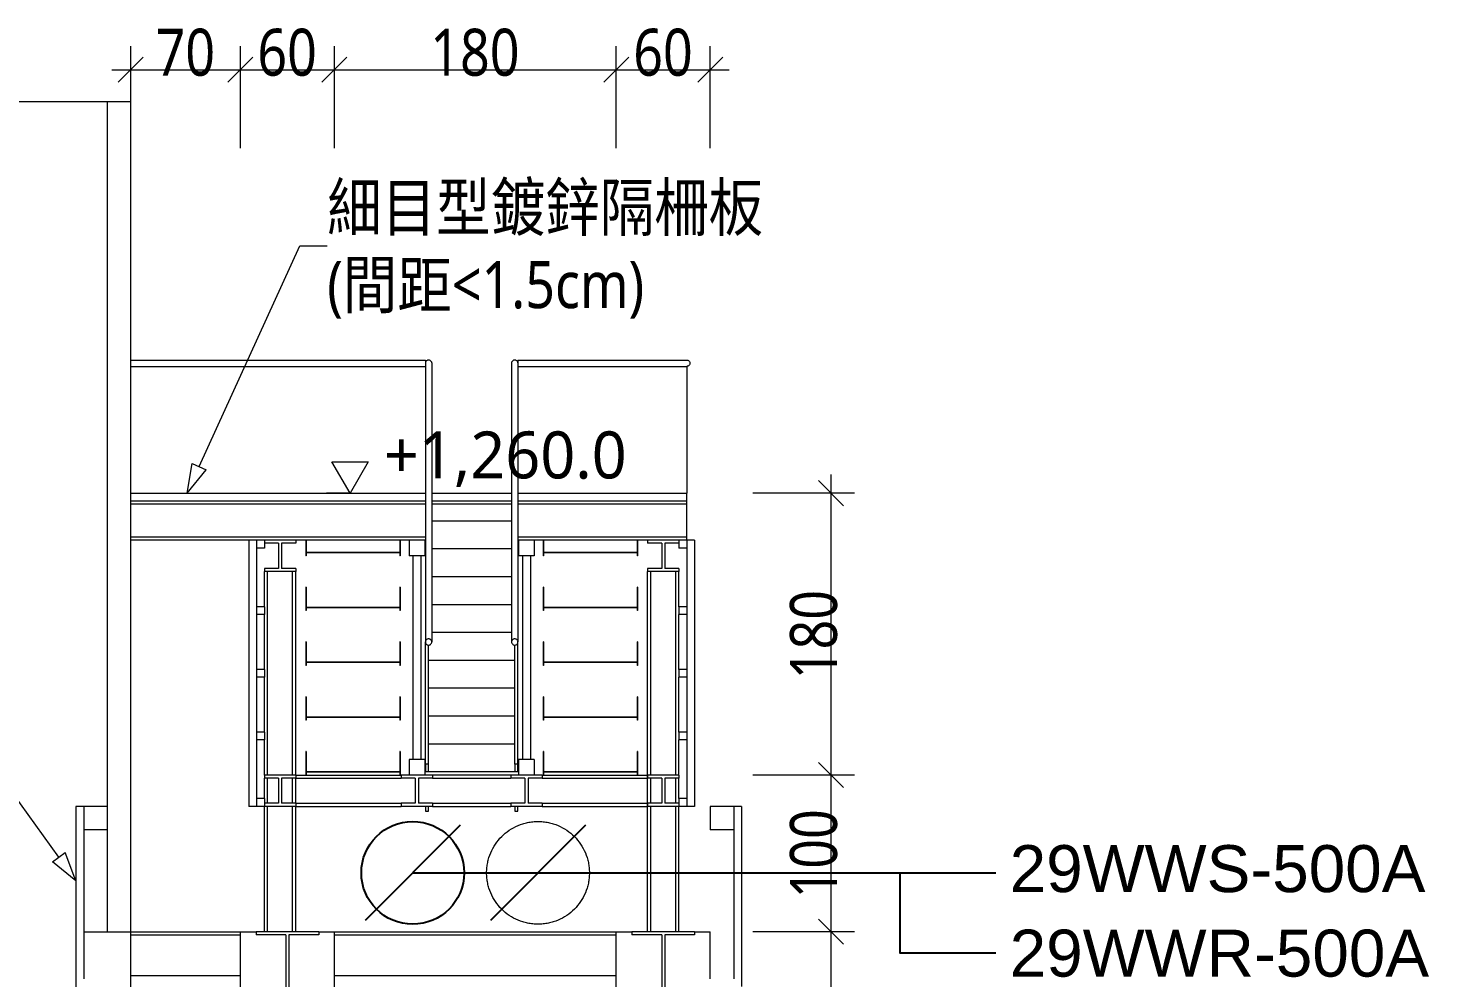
# Model space of a CAD drawing. Extents: x -18489 to 27370, y -8745 to 11880.
# Drawn here: x -9814 to -8919, y -7763 to -7157 of the extents above; entities that cross this region are included whole.
import ezdxf
from ezdxf.enums import TextEntityAlignment as Align

# ---------------------------------------------------------------- set-up
doc = ezdxf.new("R2010")
doc.units = 0
doc.header["$LTSCALE"] = 100
doc.linetypes.add('188K-SM-07-F10-MECH-WWR-PIPE-Y2257103$0$COL-CEN-LIN', pattern=[3.25, 2.5, -0.25, 0.25, -0.25])
for name, color, linetype in [('188K-SM-07-F10-MECH-WWR-PIPE-Y2257103$0$2_管橋東西向 短剖面圖_4_0', 7, 'Continuous'), ('188K-SM-07-F10-MECH-WWR-PIPE-Y2257103$0$2_管橋東西向 短剖面圖_4_A-DIM.Newcub', 7, 'Continuous'), ('188K-SM-07-F10-MECH-WWR-PIPE-Y2257103$0$2_管橋東西向 短剖面圖_4_A-RAIL.Newcub', 7, 'Continuous'), ('188K-SM-07-F10-MECH-WWR-PIPE-Y2257103$0$2_管橋東西向 短剖面圖_4_A-STRS.Newcub', 7, 'Continuous'), ('188K-SM-07-F10-MECH-WWR-PIPE-Y2257103$0$2_管橋東西向 短剖面圖_4_A-TEXT.Newcub', 7, 'Continuous'), ('188K-SM-07-F10-MECH-WWR-PIPE-Y2257103$0$2_管橋東西向 短剖面圖_4_S-COL.Newcub', 7, 'Continuous'), ('188K-SM-07-F10-MECH-WWR-PIPE-Y2257103$0$2_管橋東西向 短剖面圖_4_S-管架新.Newcub', 7, 'Continuous'), ('188K-SM-07-F10-MECH-WWR-PIPE-Y2257103$0$2_管橋東西向 短剖面圖_4_S-管橋立面.Newcub', 7, 'Continuous'), ('188K-SM-07-F10-MECH-WWR-PIPE-Y2257103$0$2_管橋東西向 短剖面圖_4_S-管橋結構.Newcub', 7, 'Continuous'), ('188K-SM-07-F10-MECH-WWR-PIPE-Y2257103$0$M-P-PIPE-29', 6, 'Continuous'), ('188K-SM-07-F10-MECH-WWR-PIPE-Y2257103$0$M-P-PIPE-35', 1, 'Continuous'), ('188K-SM-07-F10-MECH-WWR-PIPE-Y2257103$0$M-P-TXT2.5', 7, 'Continuous')]:
    doc.layers.add(name, color=color, linetype=linetype)
doc.styles.add('188K-SM-07-F10-MECH-WWR-PIPE-Y2257103$0$Standard', font='arial.ttf')

# ---------------------------------------------------------------- blocks, each defined once
blk = doc.blocks.new('188K-SM-07-F10-MECH-WWR-PIPE-Y2257103')
blk.add_lwpolyline([(-9488.05, -7696.06), (-9257.07, -7696.06), (-9257.07, -7747.15), (-9195.8, -7747.15)])
at = {"layer": '188K-SM-07-F10-MECH-WWR-PIPE-Y2257103$0$2_管橋東西向 短剖面圖_4_A-DIM.Newcub', "color": 12, "lineweight": 0, "ltscale": 10}
for p, q in [((-9748.06, -7233.26), (-9748.06, -7168.26)), ((-9678.05, -7233.26), (-9678.05, -7168.26)), ((-9618.05, -7233.26), (-9618.05, -7168.26)), ((-9438.05, -7233.26), (-9438.05, -7168.26)), ((-9378.05, -7233.26), (-9378.05, -7168.26)), ((-9760.06, -7183.26), (-9748.06, -7183.26)), ((-9748.06, -7183.26), (-9678.05, -7183.26)), ((-9678.05, -7183.26), (-9618.05, -7183.26)), ((-9618.05, -7183.26), (-9438.05, -7183.26)), ((-9438.05, -7183.26), (-9378.05, -7183.26)), ((-9378.05, -7183.26), (-9366.05, -7183.26)), ((-9300.97, -7453.63), (-9300.97, -7441.63)), ((-9285.97, -7453.63), (-9350.97, -7453.63)), ((-9300.97, -7633.63), (-9300.97, -7453.63)), ((-9285.97, -7633.63), (-9350.97, -7633.63)), ((-9300.97, -7733.63), (-9300.97, -7633.63)), ((-9285.97, -7733.63), (-9350.97, -7733.63)), ((-9300.97, -7928.63), (-9300.97, -7733.63))]:
    blk.add_line(p, q, dxfattribs=at)
at = {"layer": '188K-SM-07-F10-MECH-WWR-PIPE-Y2257103$0$2_管橋東西向 短剖面圖_4_A-DIM.Newcub', "color": 3, "lineweight": 0, "ltscale": 10}
for p, q in [((-9740.06, -7175.26), (-9756.06, -7191.26)), ((-9670.05, -7175.26), (-9686.05, -7191.26)), ((-9610.05, -7175.26), (-9626.05, -7191.26)), ((-9430.05, -7175.26), (-9446.05, -7191.26)), ((-9386.05, -7191.26), (-9370.05, -7175.26)), ((-9292.97, -7461.63), (-9308.97, -7445.63)), ((-9308.97, -7625.63), (-9292.97, -7641.63)), ((-9308.97, -7725.63), (-9292.97, -7741.63))]:
    blk.add_line(p, q, dxfattribs=at)
at = {"layer": '188K-SM-07-F10-MECH-WWR-PIPE-Y2257103$0$2_管橋東西向 短剖面圖_4_A-RAIL.Newcub', "color": 8, "lineweight": 0, "ltscale": 10}
for p, q in [((-9748.06, -7368.63), (-9559.91, -7368.63)), ((-9559.91, -7368.63), (-9559.91, -7368.66)), ((-9559.91, -7368.66), (-9559.91, -7368.75)), ((-9559.91, -7368.75), (-9559.91, -7368.9)), ((-9559.91, -7368.9), (-9559.91, -7369.1)), ((-9559.91, -7369.1), (-9559.91, -7369.34)), ((-9559.91, -7369.34), (-9559.91, -7369.63)), ((-9559.91, -7369.63), (-9559.91, -7369.94)), ((-9559.91, -7369.94), (-9559.91, -7370.28)), ((-9559.88, -7370.02), (-9559.91, -7370.32)), ((-9559.91, -7370.28), (-9559.91, -7370.63)), ((-9559.91, -7370.63), (-9559.91, -7370.98)), ((-9559.79, -7369.74), (-9559.88, -7370.02)), ((-9559.64, -7369.47), (-9559.79, -7369.74)), ((-9559.44, -7369.23), (-9559.64, -7369.47)), ((-9559.2, -7369.02), (-9559.44, -7369.23)), ((-9558.91, -7368.85), (-9559.2, -7369.02)), ((-9558.6, -7368.73), (-9558.91, -7368.85)), ((-9558.26, -7368.65), (-9558.6, -7368.73)), ((-9557.91, -7368.63), (-9558.26, -7368.65)), ((-9557.57, -7368.65), (-9557.91, -7368.63)), ((-9557.23, -7368.73), (-9557.57, -7368.65)), ((-9556.91, -7368.85), (-9557.23, -7368.73)), ((-9556.63, -7369.02), (-9556.91, -7368.85)), ((-9556.38, -7369.23), (-9556.63, -7369.02)), ((-9556.18, -7369.47), (-9556.38, -7369.23)), ((-9556.03, -7369.74), (-9556.18, -7369.47)), ((-9555.94, -7370.02), (-9556.03, -7369.74)), ((-9555.91, -7370.32), (-9555.94, -7370.02)), ((-9555.91, -7370.32), (-9555.91, -7548.31)), ((-9504.88, -7370.02), (-9504.91, -7370.32)), ((-9504.91, -7370.32), (-9504.91, -7548.31)), ((-9504.79, -7369.74), (-9504.88, -7370.02)), ((-9504.64, -7369.47), (-9504.79, -7369.74)), ((-9504.44, -7369.23), (-9504.64, -7369.47)), ((-9504.2, -7369.02), (-9504.44, -7369.23)), ((-9503.91, -7368.85), (-9504.2, -7369.02)), ((-9503.6, -7368.73), (-9503.91, -7368.85)), ((-9503.26, -7368.65), (-9503.6, -7368.73)), ((-9502.91, -7368.63), (-9503.26, -7368.65)), ((-9502.57, -7368.65), (-9502.91, -7368.63)), ((-9502.23, -7368.73), (-9502.57, -7368.65)), ((-9501.91, -7368.85), (-9502.23, -7368.73)), ((-9501.63, -7369.02), (-9501.91, -7368.85)), ((-9501.38, -7369.23), (-9501.63, -7369.02)), ((-9501.18, -7369.47), (-9501.38, -7369.23)), ((-9501.03, -7369.74), (-9501.18, -7369.47)), ((-9500.94, -7370.02), (-9501.03, -7369.74)), ((-9500.91, -7370.32), (-9500.94, -7370.02)), ((-9500.91, -7368.63), (-9500.91, -7368.66)), ((-9500.91, -7368.63), (-9393.05, -7368.63)), ((-9500.91, -7368.66), (-9500.91, -7368.75)), ((-9500.91, -7368.75), (-9500.91, -7368.9)), ((-9500.91, -7368.9), (-9500.91, -7369.1)), ((-9500.91, -7369.1), (-9500.91, -7369.34)), ((-9500.91, -7369.34), (-9500.91, -7369.63)), ((-9500.91, -7369.63), (-9500.91, -7369.94)), ((-9500.91, -7369.94), (-9500.91, -7370.28)), ((-9500.91, -7370.28), (-9500.91, -7370.63)), ((-9500.91, -7370.63), (-9500.91, -7370.98)), ((-9393.05, -7368.63), (-9392.71, -7368.66)), ((-9392.71, -7368.66), (-9392.37, -7368.75)), ((-9392.37, -7368.75), (-9392.05, -7368.9)), ((-9392.05, -7368.9), (-9391.77, -7369.1)), ((-9391.77, -7369.1), (-9391.52, -7369.34)), ((-9391.52, -7369.34), (-9391.32, -7369.63)), ((-9391.32, -7369.63), (-9391.17, -7369.94)), ((-9391.17, -7369.94), (-9391.08, -7370.28)), ((-9391.08, -7370.28), (-9391.05, -7370.63)), ((-9391.05, -7370.63), (-9391.08, -7370.98)), ((-9748.06, -7372.63), (-9559.91, -7372.63)), ((-9559.91, -7370.98), (-9559.91, -7371.27)), ((-9559.91, -7371.27), (-9559.91, -7548.31)), ((-9559.91, -7372.51), (-9559.91, -7372.6)), ((-9559.91, -7372.6), (-9559.91, -7372.63)), ((-9500.91, -7370.98), (-9500.91, -7371.27)), ((-9500.91, -7371.27), (-9500.91, -7548.31)), ((-9500.91, -7372.63), (-9393.05, -7372.63)), ((-9392.71, -7372.6), (-9393.05, -7372.63)), ((-9392.37, -7372.51), (-9392.71, -7372.6)), ((-9392.05, -7372.36), (-9392.37, -7372.51)), ((-9391.77, -7372.16), (-9392.05, -7372.36)), ((-9391.52, -7371.91), (-9391.77, -7372.16)), ((-9391.32, -7371.63), (-9391.52, -7371.91)), ((-9391.17, -7371.31), (-9391.32, -7371.63)), ((-9391.08, -7370.98), (-9391.17, -7371.31)), ((-9559.88, -7548.28), (-9559.91, -7548.63)), ((-9559.91, -7548.31), (-9559.91, -7548.63)), ((-9559.91, -7548.63), (-9559.88, -7548.98)), ((-9559.79, -7547.94), (-9559.88, -7548.28)), ((-9559.88, -7548.98), (-9559.79, -7549.31)), ((-9559.64, -7547.63), (-9559.79, -7547.94)), ((-9559.79, -7549.31), (-9559.64, -7549.63)), ((-9559.44, -7547.34), (-9559.64, -7547.63)), ((-9559.2, -7547.1), (-9559.44, -7547.34)), ((-9558.91, -7546.9), (-9559.2, -7547.1)), ((-9558.6, -7546.75), (-9558.91, -7546.9)), ((-9558.26, -7546.66), (-9558.6, -7546.75)), ((-9557.91, -7546.63), (-9558.26, -7546.66)), ((-9557.56, -7546.66), (-9557.91, -7546.63)), ((-9557.23, -7546.75), (-9557.56, -7546.66)), ((-9556.91, -7546.9), (-9557.23, -7546.75)), ((-9556.63, -7547.1), (-9556.91, -7546.9)), ((-9556.38, -7547.34), (-9556.63, -7547.1)), ((-9556.18, -7547.63), (-9556.38, -7547.34)), ((-9556.03, -7547.94), (-9556.18, -7547.63)), ((-9556.18, -7549.63), (-9556.03, -7549.31)), ((-9555.94, -7548.28), (-9556.03, -7547.94)), ((-9556.03, -7549.31), (-9555.94, -7548.98)), ((-9555.91, -7548.63), (-9555.94, -7548.28)), ((-9555.94, -7548.98), (-9555.91, -7548.63)), ((-9555.91, -7548.31), (-9555.91, -7548.63)), ((-9504.88, -7548.28), (-9504.91, -7548.63)), ((-9504.91, -7548.31), (-9504.91, -7548.63)), ((-9504.91, -7548.63), (-9504.88, -7548.98)), ((-9504.79, -7547.94), (-9504.88, -7548.28)), ((-9504.88, -7548.98), (-9504.79, -7549.31)), ((-9504.64, -7547.63), (-9504.79, -7547.94)), ((-9504.79, -7549.31), (-9504.64, -7549.63)), ((-9504.44, -7547.34), (-9504.64, -7547.63)), ((-9504.2, -7547.1), (-9504.44, -7547.34)), ((-9503.91, -7546.9), (-9504.2, -7547.1)), ((-9503.6, -7546.75), (-9503.91, -7546.9)), ((-9503.26, -7546.66), (-9503.6, -7546.75)), ((-9502.91, -7546.63), (-9503.26, -7546.66)), ((-9502.56, -7546.66), (-9502.91, -7546.63)), ((-9502.23, -7546.75), (-9502.56, -7546.66)), ((-9501.91, -7546.9), (-9502.23, -7546.75)), ((-9501.63, -7547.1), (-9501.91, -7546.9)), ((-9501.38, -7547.34), (-9501.63, -7547.1)), ((-9501.18, -7547.63), (-9501.38, -7547.34)), ((-9501.03, -7547.94), (-9501.18, -7547.63)), ((-9501.18, -7549.63), (-9501.03, -7549.31)), ((-9500.94, -7548.28), (-9501.03, -7547.94)), ((-9501.03, -7549.31), (-9500.94, -7548.98)), ((-9500.91, -7548.63), (-9500.94, -7548.28)), ((-9500.94, -7548.98), (-9500.91, -7548.63)), ((-9500.91, -7548.31), (-9500.91, -7548.63)), ((-9559.64, -7549.63), (-9559.44, -7549.91)), ((-9559.44, -7549.91), (-9559.2, -7550.16)), ((-9559.2, -7550.16), (-9558.91, -7550.36)), ((-9558.91, -7550.36), (-9558.6, -7550.51)), ((-9558.6, -7550.51), (-9558.26, -7550.6)), ((-9558.26, -7550.6), (-9557.91, -7550.63)), ((-9557.91, -7550.63), (-9557.56, -7550.6)), ((-9557.56, -7550.6), (-9557.23, -7550.51)), ((-9557.23, -7550.51), (-9556.91, -7550.36)), ((-9556.91, -7550.36), (-9556.63, -7550.16)), ((-9556.63, -7550.16), (-9556.38, -7549.91)), ((-9556.38, -7549.91), (-9556.18, -7549.63)), ((-9504.64, -7549.63), (-9504.44, -7549.91)), ((-9504.44, -7549.91), (-9504.2, -7550.16)), ((-9504.2, -7550.16), (-9503.91, -7550.36)), ((-9503.91, -7550.36), (-9503.6, -7550.51)), ((-9503.6, -7550.51), (-9503.26, -7550.6)), ((-9503.26, -7550.6), (-9502.91, -7550.63)), ((-9502.91, -7550.63), (-9502.56, -7550.6)), ((-9502.56, -7550.6), (-9502.23, -7550.51)), ((-9502.23, -7550.51), (-9501.91, -7550.36)), ((-9501.91, -7550.36), (-9501.63, -7550.16)), ((-9501.63, -7550.16), (-9501.38, -7549.91)), ((-9501.38, -7549.91), (-9501.18, -7549.63))]:
    blk.add_line(p, q, dxfattribs=at)
at = {"layer": '188K-SM-07-F10-MECH-WWR-PIPE-Y2257103$0$2_管橋東西向 短剖面圖_4_A-STRS.Newcub', "color": 15, "lineweight": 0, "ltscale": 10}
blk.add_line((-9393.05, -7372.63), (-9393.05, -7453.63), dxfattribs=at)
at = {"layer": '188K-SM-07-F10-MECH-WWR-PIPE-Y2257103$0$2_管橋東西向 短剖面圖_4_A-TEXT.Newcub', "color": 12, "lineweight": 0, "ltscale": 10}
for p, q in [((-9793.97, -7686.02), (-10147.05, -7196.37)), ((-9704.4, -7436.65), (-9640.02, -7295.69)), ((-9640.02, -7295.69), (-9622.64, -7295.69))]:
    blk.add_line(p, q, dxfattribs=at)
at = {"layer": '188K-SM-07-F10-MECH-WWR-PIPE-Y2257103$0$2_管橋東西向 短剖面圖_4_A-TEXT.Newcub', "color": 4, "lineweight": 0, "ltscale": 10}
for p, q in [((-9712.15, -7453.63), (-9708.95, -7434.58)), ((-9712.15, -7453.63), (-9699.85, -7438.73)), ((-9708.95, -7434.58), (-9699.85, -7438.73)), ((-9798.02, -7688.95), (-9789.91, -7683.1)), ((-9783.05, -7701.16), (-9789.91, -7683.1)), ((-9783.05, -7701.16), (-9798.02, -7688.95))]:
    blk.add_line(p, q, dxfattribs=at)
at = {"layer": '188K-SM-07-F10-MECH-WWR-PIPE-Y2257103$0$2_管橋東西向 短剖面圖_4_S-COL.Newcub', "color": 8, "lineweight": 0, "ltscale": 10}
for p in [(-9763.05, -7203.63), (-9748.06, -7733.63)]:
    blk.add_line(p, (-9748.06, -7203.63), dxfattribs=at)
at = {"layer": '188K-SM-07-F10-MECH-WWR-PIPE-Y2257103$0$2_管橋東西向 短剖面圖_4_S-管架新.Newcub', "color": 8, "lineweight": 0, "ltscale": 10}
for p, q in [((-9748.06, -7453.63), (-9559.91, -7453.63)), ((-9559.91, -7458.63), (-9748.06, -7458.63)), ((-9555.91, -7453.63), (-9504.91, -7453.63)), ((-9504.91, -7458.63), (-9555.91, -7458.63)), ((-9500.91, -7453.63), (-9393.05, -7453.63)), ((-9393.05, -7458.63), (-9500.91, -7458.63)), ((-9393.05, -7458.63), (-9393.05, -7453.63)), ((-9393.05, -7460.63), (-9393.05, -7458.63)), ((-9559.91, -7460.63), (-9748.06, -7460.63)), ((-9504.91, -7460.63), (-9555.91, -7460.63)), ((-9393.05, -7460.63), (-9500.91, -7460.63)), ((-9393.05, -7481.63), (-9393.05, -7460.63)), ((-9504.91, -7471.43), (-9555.91, -7471.43)), ((-9559.91, -7481.63), (-9748.06, -7481.63)), ((-9672.77, -7483.63), (-9748.06, -7483.63)), ((-9636.36, -7483.63), (-9642.77, -7483.63)), ((-9576.36, -7483.63), (-9636.12, -7483.63)), ((-9570.41, -7483.63), (-9576.12, -7483.63)), ((-9559.91, -7483.63), (-9560.41, -7483.63)), ((-9393.05, -7481.63), (-9500.91, -7481.63)), ((-9500.41, -7483.63), (-9500.91, -7483.63)), ((-9484.71, -7483.63), (-9490.41, -7483.63)), ((-9424.71, -7483.63), (-9484.47, -7483.63)), ((-9418.05, -7483.63), (-9424.47, -7483.63)), ((-9393.05, -7483.63), (-9393.05, -7481.63)), ((-9504.91, -7489.23), (-9555.91, -7489.23)), ((-9662.77, -7526.13), (-9662.77, -7503.63)), ((-9660.77, -7633.63), (-9660.77, -7503.63)), ((-9644.77, -7633.63), (-9644.77, -7503.63)), ((-9642.77, -7633.63), (-9642.77, -7503.63)), ((-9418.05, -7633.63), (-9418.05, -7503.63)), ((-9416.05, -7633.63), (-9416.05, -7503.63)), ((-9400.05, -7633.63), (-9400.05, -7503.63)), ((-9398.05, -7526.13), (-9398.05, -7503.63)), ((-9504.91, -7507.03), (-9555.91, -7507.03)), ((-9662.77, -7566.13), (-9662.77, -7531.13)), ((-9504.91, -7524.83), (-9555.91, -7524.83)), ((-9398.05, -7566.13), (-9398.05, -7531.13)), ((-9559.91, -7556.21), (-9559.91, -7548.63)), ((-9504.91, -7542.63), (-9555.91, -7542.63)), ((-9500.91, -7556.21), (-9500.91, -7548.63)), ((-9559.91, -7574.01), (-9559.91, -7556.21)), ((-9557.91, -7556.21), (-9557.91, -7550.63)), ((-9557.91, -7574.01), (-9557.91, -7556.21)), ((-9502.91, -7556.21), (-9502.91, -7550.63)), ((-9502.91, -7574.01), (-9502.91, -7556.21)), ((-9500.91, -7574.01), (-9500.91, -7556.21)), ((-9502.91, -7560.43), (-9557.91, -7560.43)), ((-9662.77, -7606.13), (-9662.77, -7571.13)), ((-9559.91, -7591.81), (-9559.91, -7574.01)), ((-9557.91, -7591.81), (-9557.91, -7574.01)), ((-9502.91, -7591.81), (-9502.91, -7574.01)), ((-9500.91, -7591.81), (-9500.91, -7574.01)), ((-9398.05, -7606.13), (-9398.05, -7571.13)), ((-9502.91, -7578.23), (-9557.91, -7578.23)), ((-9559.91, -7609.61), (-9559.91, -7591.81)), ((-9557.91, -7609.61), (-9557.91, -7591.81)), ((-9502.91, -7609.61), (-9502.91, -7591.81)), ((-9500.91, -7609.61), (-9500.91, -7591.81)), ((-9502.91, -7596.03), (-9557.91, -7596.03)), ((-9662.77, -7633.63), (-9662.77, -7611.13)), ((-9559.91, -7626.63), (-9559.91, -7609.61)), ((-9557.91, -7626.63), (-9557.91, -7609.61)), ((-9502.91, -7626.63), (-9502.91, -7609.61)), ((-9500.91, -7626.63), (-9500.91, -7609.61)), ((-9398.05, -7633.63), (-9398.05, -7611.13)), ((-9502.91, -7613.83), (-9557.91, -7613.83)), ((-9559.91, -7626.63), (-9559.91, -7631.63)), ((-9557.91, -7626.63), (-9559.91, -7626.63)), ((-9557.91, -7631.63), (-9557.91, -7626.63)), ((-9502.91, -7626.63), (-9502.91, -7631.63)), ((-9500.91, -7626.63), (-9502.91, -7626.63)), ((-9500.91, -7631.63), (-9500.91, -7626.63)), ((-9662.77, -7648.63), (-9662.77, -7635.63)), ((-9660.77, -7651.63), (-9660.77, -7635.63)), ((-9644.77, -7651.63), (-9644.77, -7635.63)), ((-9642.77, -7633.63), (-9636.36, -7633.63)), ((-9642.77, -7635.63), (-9575.41, -7635.63)), ((-9642.77, -7651.63), (-9642.77, -7635.63)), ((-9636.12, -7633.63), (-9576.36, -7633.63)), ((-9576.12, -7633.63), (-9575.41, -7633.63)), ((-9555.41, -7635.63), (-9505.41, -7635.63)), ((-9485.41, -7633.63), (-9484.71, -7633.63)), ((-9485.41, -7635.63), (-9418.05, -7635.63)), ((-9484.47, -7633.63), (-9424.71, -7633.63)), ((-9424.47, -7633.63), (-9418.05, -7633.63)), ((-9418.05, -7635.63), (-9418.05, -7633.63)), ((-9418.05, -7651.63), (-9418.05, -7635.63)), ((-9416.05, -7651.63), (-9416.05, -7635.63)), ((-9400.05, -7651.63), (-9400.05, -7635.63)), ((-9398.05, -7648.63), (-9398.05, -7635.63)), ((-9662.77, -7733.63), (-9662.77, -7653.63)), ((-9660.77, -7733.63), (-9660.77, -7653.63)), ((-9644.77, -7733.63), (-9644.77, -7653.63)), ((-9642.77, -7651.63), (-9575.41, -7651.63)), ((-9642.77, -7653.63), (-9575.41, -7653.63)), ((-9642.77, -7733.63), (-9642.77, -7653.63)), ((-9559.91, -7653.63), (-9559.91, -7656.63)), ((-9559.91, -7656.63), (-9557.91, -7656.63)), ((-9557.91, -7656.63), (-9557.91, -7653.63)), ((-9555.41, -7651.63), (-9505.41, -7651.63)), ((-9555.41, -7653.63), (-9505.41, -7653.63)), ((-9502.91, -7653.63), (-9502.91, -7656.63)), ((-9502.91, -7656.63), (-9500.91, -7656.63)), ((-9500.91, -7656.63), (-9500.91, -7653.63)), ((-9485.41, -7651.63), (-9418.05, -7651.63)), ((-9485.41, -7653.63), (-9418.05, -7653.63)), ((-9418.05, -7653.63), (-9418.05, -7651.63)), ((-9418.05, -7733.63), (-9418.05, -7653.63)), ((-9416.05, -7733.63), (-9416.05, -7653.63)), ((-9400.05, -7733.63), (-9400.05, -7653.63)), ((-9398.05, -7733.63), (-9398.05, -7653.63)), ((-9778.05, -7733.63), (-9748.05, -7733.63)), ((-9748.05, -8073.63), (-9748.05, -7733.63)), ((-9748.05, -7733.63), (-9678.05, -7733.63)), ((-9748.05, -7735.63), (-9678.05, -7735.63)), ((-9678.05, -7733.63), (-9668.05, -7733.63)), ((-9678.05, -8073.63), (-9678.05, -7733.63)), ((-9628.05, -7733.63), (-9618.05, -7733.63)), ((-9618.05, -7733.63), (-9438.05, -7733.63)), ((-9618.05, -8143.63), (-9618.05, -7733.63)), ((-9618.05, -7735.63), (-9438.05, -7735.63)), ((-9438.05, -7733.63), (-9428.05, -7733.63)), ((-9438.05, -8143.63), (-9438.05, -7733.63)), ((-9388.05, -7733.63), (-9378.05, -7733.63)), ((-9378.05, -7763.63), (-9378.05, -7733.63)), ((-9748.05, -7761.63), (-9678.05, -7761.63)), ((-9618.05, -7761.63), (-9438.05, -7761.63))]:
    blk.add_line(p, q, dxfattribs=at)
at = {"layer": '188K-SM-07-F10-MECH-WWR-PIPE-Y2257103$0$2_管橋東西向 短剖面圖_4_S-管架新.Newcub', "color": 2, "lineweight": 0, "ltscale": 10}
for p, q in [((-9668.05, -7733.63), (-9668.05, -7735.63)), ((-9628.05, -7733.63), (-9668.05, -7733.63)), ((-9649.07, -7735.63), (-9668.05, -7735.63)), ((-9649.07, -7735.63), (-9649.07, -7771.63)), ((-9647.07, -7735.63), (-9647.07, -7771.63)), ((-9628.05, -7735.63), (-9647.07, -7735.63)), ((-9628.05, -7733.63), (-9628.05, -7735.63)), ((-9428.05, -7733.63), (-9428.05, -7735.63)), ((-9388.05, -7733.63), (-9428.05, -7733.63)), ((-9409.07, -7735.63), (-9428.05, -7735.63)), ((-9409.07, -7735.63), (-9409.07, -7771.63)), ((-9407.07, -7735.63), (-9407.07, -7771.63)), ((-9388.05, -7735.63), (-9407.07, -7735.63)), ((-9388.05, -7733.63), (-9388.05, -7735.63))]:
    blk.add_line(p, q, dxfattribs=at)
at = {"layer": '188K-SM-07-F10-MECH-WWR-PIPE-Y2257103$0$2_管橋東西向 短剖面圖_4_S-管橋立面.Newcub', "color": 8, "lineweight": 0, "ltscale": 10}
for p, q in [((-10052.05, -7203.63), (-9763.05, -7203.63)), ((-9763.05, -7203.63), (-9763.05, -7653.63)), ((-9763.05, -7668.63), (-9763.05, -7733.63))]:
    blk.add_line(p, q, dxfattribs=at)
at = {"layer": '188K-SM-07-F10-MECH-WWR-PIPE-Y2257103$0$2_管橋東西向 短剖面圖_4_S-管橋立面.Newcub', "color": 6, "lineweight": 0, "ltscale": 10}
for p, q in [((-9783.05, -7653.63), (-9783.05, -8143.63)), ((-9778.05, -7653.63), (-9783.05, -7653.63)), ((-9358.05, -7653.63), (-9363.05, -7653.63)), ((-9358.05, -7653.63), (-9358.05, -7768.63)), ((-9778.05, -7668.63), (-9778.05, -7763.63)), ((-9363.05, -7668.63), (-9363.05, -7763.63))]:
    blk.add_line(p, q, dxfattribs=at)
at = {"layer": '188K-SM-07-F10-MECH-WWR-PIPE-Y2257103$0$2_管橋東西向 短剖面圖_4_S-管橋立面.Newcub', "color": 2, "lineweight": 0, "ltscale": 10}
for p, q in [((-9778.05, -7653.63), (-9778.05, -7668.63)), ((-9763.05, -7653.63), (-9778.05, -7653.63)), ((-9763.05, -7653.63), (-9763.05, -7668.63)), ((-9363.05, -7653.63), (-9378.05, -7653.63)), ((-9378.05, -7653.63), (-9378.05, -7668.63)), ((-9363.05, -7653.63), (-9363.05, -7668.63)), ((-9763.05, -7668.63), (-9778.05, -7668.63)), ((-9363.05, -7668.63), (-9378.05, -7668.63))]:
    blk.add_line(p, q, dxfattribs=at)
at = {"layer": '188K-SM-07-F10-MECH-WWR-PIPE-Y2257103$0$2_管橋東西向 短剖面圖_4_S-管橋結構.Newcub', "color": 3, "lineweight": 0, "ltscale": 10}
for p, q in [((-9608.06, -7453.63), (-9619.66, -7433.63)), ((-9619.66, -7433.63), (-9596.46, -7433.63)), ((-9596.46, -7433.63), (-9608.06, -7453.63))]:
    blk.add_line(p, q, dxfattribs=at)
at = {"layer": '188K-SM-07-F10-MECH-WWR-PIPE-Y2257103$0$2_管橋東西向 短剖面圖_4_S-管橋結構.Newcub', "color": 12, "lineweight": 0, "ltscale": 10}
for q in [(-9623.06, -7453.63), (-9593.06, -7453.63)]:
    blk.add_line((-9608.06, -7453.63), q, dxfattribs=at)
at = {"layer": '188K-SM-07-F10-MECH-WWR-PIPE-Y2257103$0$2_管橋東西向 短剖面圖_4_S-管橋結構.Newcub', "color": 6, "lineweight": 0, "ltscale": 10}
for p, q in [((-9672.77, -7483.63), (-9672.77, -7653.63)), ((-9667.77, -7483.63), (-9672.77, -7483.63)), ((-9667.77, -7483.63), (-9667.77, -7488.63)), ((-9393.05, -7483.63), (-9393.05, -7488.63)), ((-9388.05, -7483.63), (-9393.05, -7483.63)), ((-9388.05, -7483.63), (-9388.05, -7653.63)), ((-9667.77, -7488.63), (-9667.77, -7526.13)), ((-9567.91, -7493.63), (-9567.91, -7623.63)), ((-9562.91, -7493.63), (-9562.91, -7623.63)), ((-9497.91, -7493.63), (-9497.91, -7623.63)), ((-9492.91, -7493.63), (-9492.91, -7623.63)), ((-9393.05, -7488.63), (-9393.05, -7526.13)), ((-9667.77, -7526.13), (-9667.77, -7531.13)), ((-9667.77, -7531.13), (-9667.77, -7566.13)), ((-9393.05, -7526.13), (-9393.05, -7531.13)), ((-9393.05, -7531.13), (-9393.05, -7566.13)), ((-9667.77, -7566.13), (-9667.77, -7571.13)), ((-9393.05, -7566.13), (-9393.05, -7571.13)), ((-9667.77, -7571.13), (-9667.77, -7606.13)), ((-9393.05, -7571.13), (-9393.05, -7606.13)), ((-9667.77, -7606.13), (-9667.77, -7611.13)), ((-9667.77, -7611.13), (-9667.77, -7648.63)), ((-9393.05, -7606.13), (-9393.05, -7611.13)), ((-9393.05, -7611.13), (-9393.05, -7648.63)), ((-9667.77, -7653.63), (-9672.77, -7653.63)), ((-9667.77, -7648.63), (-9667.77, -7653.63)), ((-9393.05, -7648.63), (-9393.05, -7653.63)), ((-9388.05, -7653.63), (-9393.05, -7653.63))]:
    blk.add_line(p, q, dxfattribs=at)
at = {"layer": '188K-SM-07-F10-MECH-WWR-PIPE-Y2257103$0$2_管橋東西向 短剖面圖_4_S-管橋結構.Newcub', "color": 4, "lineweight": 0, "ltscale": 10}
for p, q in [((-9662.77, -7483.63), (-9667.77, -7483.63)), ((-9662.77, -7485.63), (-9662.77, -7488.63)), ((-9636.36, -7483.63), (-9636.36, -7493.63)), ((-9636.12, -7483.63), (-9636.36, -7483.63)), ((-9636.12, -7483.63), (-9636.12, -7491.59)), ((-9576.36, -7483.63), (-9576.36, -7491.59)), ((-9576.12, -7483.63), (-9576.36, -7483.63)), ((-9576.12, -7483.63), (-9576.12, -7493.63)), ((-9570.41, -7483.63), (-9570.41, -7493.63)), ((-9560.41, -7483.63), (-9570.41, -7483.63)), ((-9560.41, -7483.63), (-9560.41, -7493.63)), ((-9500.41, -7483.63), (-9500.41, -7493.63)), ((-9490.41, -7483.63), (-9500.41, -7483.63)), ((-9490.41, -7483.63), (-9490.41, -7493.63)), ((-9484.71, -7483.63), (-9484.71, -7493.63)), ((-9484.47, -7483.63), (-9484.71, -7483.63)), ((-9484.47, -7483.63), (-9484.47, -7491.59)), ((-9424.71, -7483.63), (-9424.71, -7491.59)), ((-9424.47, -7483.63), (-9424.71, -7483.63)), ((-9424.47, -7483.63), (-9424.47, -7493.63)), ((-9393.05, -7483.63), (-9398.05, -7483.63)), ((-9398.05, -7485.63), (-9398.05, -7488.63)), ((-9662.77, -7488.63), (-9667.77, -7488.63)), ((-9636.12, -7493.63), (-9636.36, -7493.63)), ((-9576.36, -7491.59), (-9636.12, -7491.59)), ((-9636.12, -7491.79), (-9636.12, -7493.63)), ((-9576.36, -7491.79), (-9636.12, -7491.79)), ((-9576.36, -7491.79), (-9576.36, -7493.63)), ((-9576.12, -7493.63), (-9576.36, -7493.63)), ((-9567.91, -7493.63), (-9570.41, -7493.63)), ((-9562.91, -7493.63), (-9567.91, -7493.63)), ((-9560.41, -7493.63), (-9562.91, -7493.63)), ((-9497.91, -7493.63), (-9500.41, -7493.63)), ((-9492.91, -7493.63), (-9497.91, -7493.63)), ((-9490.41, -7493.63), (-9492.91, -7493.63)), ((-9484.47, -7493.63), (-9484.71, -7493.63)), ((-9424.71, -7491.59), (-9484.47, -7491.59)), ((-9484.47, -7491.79), (-9484.47, -7493.63)), ((-9424.71, -7491.79), (-9484.47, -7491.79)), ((-9424.71, -7491.79), (-9424.71, -7493.63)), ((-9424.47, -7493.63), (-9424.71, -7493.63)), ((-9393.05, -7488.63), (-9398.05, -7488.63)), ((-9636.36, -7513.63), (-9636.36, -7528.63)), ((-9636.12, -7513.63), (-9636.36, -7513.63)), ((-9636.12, -7513.63), (-9636.12, -7526.59)), ((-9576.36, -7513.63), (-9576.36, -7526.59)), ((-9576.12, -7513.63), (-9576.36, -7513.63)), ((-9576.12, -7513.63), (-9576.12, -7528.63)), ((-9484.71, -7513.63), (-9484.71, -7528.63)), ((-9484.47, -7513.63), (-9484.71, -7513.63)), ((-9484.47, -7513.63), (-9484.47, -7526.59)), ((-9424.71, -7513.63), (-9424.71, -7526.59)), ((-9424.47, -7513.63), (-9424.71, -7513.63)), ((-9424.47, -7513.63), (-9424.47, -7528.63)), ((-9662.77, -7526.13), (-9667.77, -7526.13)), ((-9662.77, -7531.13), (-9667.77, -7531.13)), ((-9662.77, -7526.13), (-9662.77, -7531.13)), ((-9636.12, -7528.63), (-9636.36, -7528.63)), ((-9576.36, -7526.59), (-9636.12, -7526.59)), ((-9636.12, -7526.79), (-9636.12, -7528.63)), ((-9576.36, -7526.79), (-9636.12, -7526.79)), ((-9576.36, -7526.79), (-9576.36, -7528.63)), ((-9576.12, -7528.63), (-9576.36, -7528.63)), ((-9484.47, -7528.63), (-9484.71, -7528.63)), ((-9424.71, -7526.59), (-9484.47, -7526.59)), ((-9484.47, -7526.79), (-9484.47, -7528.63)), ((-9424.71, -7526.79), (-9484.47, -7526.79)), ((-9424.71, -7526.79), (-9424.71, -7528.63)), ((-9424.47, -7528.63), (-9424.71, -7528.63)), ((-9398.05, -7526.13), (-9398.05, -7531.13)), ((-9393.05, -7526.13), (-9398.05, -7526.13)), ((-9393.05, -7531.13), (-9398.05, -7531.13)), ((-9636.36, -7548.63), (-9636.36, -7563.63)), ((-9636.12, -7548.63), (-9636.36, -7548.63)), ((-9636.12, -7548.63), (-9636.12, -7561.59)), ((-9576.36, -7548.63), (-9576.36, -7561.59)), ((-9576.12, -7548.63), (-9576.36, -7548.63)), ((-9576.12, -7548.63), (-9576.12, -7563.63)), ((-9484.71, -7548.63), (-9484.71, -7563.63)), ((-9484.47, -7548.63), (-9484.71, -7548.63)), ((-9484.47, -7548.63), (-9484.47, -7561.59)), ((-9424.71, -7548.63), (-9424.71, -7561.59)), ((-9424.47, -7548.63), (-9424.71, -7548.63)), ((-9424.47, -7548.63), (-9424.47, -7563.63)), ((-9662.77, -7566.13), (-9667.77, -7566.13)), ((-9662.77, -7566.13), (-9662.77, -7571.13)), ((-9636.12, -7563.63), (-9636.36, -7563.63)), ((-9576.36, -7561.59), (-9636.12, -7561.59)), ((-9636.12, -7561.79), (-9636.12, -7563.63)), ((-9576.36, -7561.79), (-9636.12, -7561.79)), ((-9576.36, -7561.79), (-9576.36, -7563.63)), ((-9576.12, -7563.63), (-9576.36, -7563.63)), ((-9484.47, -7563.63), (-9484.71, -7563.63)), ((-9424.71, -7561.59), (-9484.47, -7561.59)), ((-9484.47, -7561.79), (-9484.47, -7563.63)), ((-9424.71, -7561.79), (-9484.47, -7561.79)), ((-9424.71, -7561.79), (-9424.71, -7563.63)), ((-9424.47, -7563.63), (-9424.71, -7563.63)), ((-9398.05, -7566.13), (-9398.05, -7571.13)), ((-9393.05, -7566.13), (-9398.05, -7566.13)), ((-9662.77, -7571.13), (-9667.77, -7571.13)), ((-9393.05, -7571.13), (-9398.05, -7571.13)), ((-9636.36, -7583.63), (-9636.36, -7598.63)), ((-9636.12, -7583.63), (-9636.36, -7583.63)), ((-9636.12, -7583.63), (-9636.12, -7596.59)), ((-9576.36, -7583.63), (-9576.36, -7596.59)), ((-9576.12, -7583.63), (-9576.36, -7583.63)), ((-9576.12, -7583.63), (-9576.12, -7598.63)), ((-9484.71, -7583.63), (-9484.71, -7598.63)), ((-9484.47, -7583.63), (-9484.71, -7583.63)), ((-9484.47, -7583.63), (-9484.47, -7596.59)), ((-9424.71, -7583.63), (-9424.71, -7596.59)), ((-9424.47, -7583.63), (-9424.71, -7583.63)), ((-9424.47, -7583.63), (-9424.47, -7598.63)), ((-9636.12, -7598.63), (-9636.36, -7598.63)), ((-9576.36, -7596.59), (-9636.12, -7596.59)), ((-9636.12, -7596.79), (-9636.12, -7598.63)), ((-9576.36, -7596.79), (-9636.12, -7596.79)), ((-9576.36, -7596.79), (-9576.36, -7598.63)), ((-9576.12, -7598.63), (-9576.36, -7598.63)), ((-9484.47, -7598.63), (-9484.71, -7598.63)), ((-9424.71, -7596.59), (-9484.47, -7596.59)), ((-9484.47, -7596.79), (-9484.47, -7598.63)), ((-9424.71, -7596.79), (-9484.47, -7596.79)), ((-9424.71, -7596.79), (-9424.71, -7598.63)), ((-9424.47, -7598.63), (-9424.71, -7598.63)), ((-9662.77, -7606.13), (-9667.77, -7606.13)), ((-9662.77, -7611.13), (-9667.77, -7611.13)), ((-9662.77, -7606.13), (-9662.77, -7611.13)), ((-9398.05, -7606.13), (-9398.05, -7611.13)), ((-9393.05, -7606.13), (-9398.05, -7606.13)), ((-9393.05, -7611.13), (-9398.05, -7611.13)), ((-9636.36, -7618.63), (-9636.36, -7633.63)), ((-9636.12, -7618.63), (-9636.36, -7618.63)), ((-9636.12, -7618.63), (-9636.12, -7631.59)), ((-9576.36, -7618.63), (-9576.36, -7631.59)), ((-9576.12, -7618.63), (-9576.36, -7618.63)), ((-9576.12, -7618.63), (-9576.12, -7633.63)), ((-9484.71, -7618.63), (-9484.71, -7633.63)), ((-9484.47, -7618.63), (-9484.71, -7618.63)), ((-9484.47, -7618.63), (-9484.47, -7631.59)), ((-9424.71, -7618.63), (-9424.71, -7631.59)), ((-9424.47, -7618.63), (-9424.71, -7618.63)), ((-9424.47, -7618.63), (-9424.47, -7633.63)), ((-9570.41, -7623.63), (-9570.41, -7633.63)), ((-9567.91, -7623.63), (-9570.41, -7623.63)), ((-9562.91, -7623.63), (-9567.91, -7623.63)), ((-9560.41, -7623.63), (-9562.91, -7623.63)), ((-9560.41, -7623.63), (-9560.41, -7631.63)), ((-9500.41, -7623.63), (-9500.41, -7631.63)), ((-9497.91, -7623.63), (-9500.41, -7623.63)), ((-9492.91, -7623.63), (-9497.91, -7623.63)), ((-9490.41, -7623.63), (-9492.91, -7623.63)), ((-9490.41, -7623.63), (-9490.41, -7633.63)), ((-9636.12, -7633.63), (-9636.36, -7633.63)), ((-9576.36, -7631.59), (-9636.12, -7631.59)), ((-9636.12, -7631.79), (-9636.12, -7633.63)), ((-9576.36, -7631.79), (-9636.12, -7631.79)), ((-9576.36, -7631.79), (-9576.36, -7633.63)), ((-9576.12, -7633.63), (-9576.36, -7633.63)), ((-9484.47, -7633.63), (-9484.71, -7633.63)), ((-9424.71, -7631.59), (-9484.47, -7631.59)), ((-9484.47, -7631.79), (-9484.47, -7633.63)), ((-9424.71, -7631.79), (-9484.47, -7631.79)), ((-9424.71, -7631.79), (-9424.71, -7633.63)), ((-9424.47, -7633.63), (-9424.71, -7633.63)), ((-9662.77, -7648.63), (-9667.77, -7648.63)), ((-9662.77, -7653.63), (-9667.77, -7653.63)), ((-9662.77, -7648.63), (-9662.77, -7651.63)), ((-9398.05, -7648.63), (-9398.05, -7651.63)), ((-9393.05, -7648.63), (-9398.05, -7648.63)), ((-9393.05, -7653.63), (-9398.05, -7653.63))]:
    blk.add_line(p, q, dxfattribs=at)
at = {"layer": '188K-SM-07-F10-MECH-WWR-PIPE-Y2257103$0$2_管橋東西向 短剖面圖_4_S-管橋結構.Newcub', "color": 2, "lineweight": 0, "ltscale": 10}
for p, q in [((-9662.77, -7483.63), (-9662.77, -7485.63)), ((-9642.77, -7483.63), (-9662.77, -7483.63)), ((-9653.77, -7485.63), (-9662.77, -7485.63)), ((-9653.77, -7485.63), (-9653.77, -7501.63)), ((-9651.77, -7485.63), (-9651.77, -7501.63)), ((-9642.77, -7485.63), (-9651.77, -7485.63)), ((-9642.77, -7483.63), (-9642.77, -7485.63)), ((-9418.05, -7483.63), (-9418.05, -7485.63)), ((-9398.05, -7483.63), (-9418.05, -7483.63)), ((-9409.05, -7485.63), (-9418.05, -7485.63)), ((-9409.05, -7485.63), (-9409.05, -7501.63)), ((-9407.05, -7485.63), (-9407.05, -7501.63)), ((-9398.05, -7485.63), (-9407.05, -7485.63)), ((-9398.05, -7483.63), (-9398.05, -7485.63)), ((-9662.77, -7501.63), (-9662.77, -7503.63)), ((-9653.77, -7501.63), (-9662.77, -7501.63)), ((-9642.77, -7503.63), (-9662.77, -7503.63)), ((-9642.77, -7501.63), (-9651.77, -7501.63)), ((-9642.77, -7501.63), (-9642.77, -7503.63)), ((-9418.05, -7501.63), (-9418.05, -7503.63)), ((-9409.05, -7501.63), (-9418.05, -7501.63)), ((-9398.05, -7503.63), (-9418.05, -7503.63)), ((-9398.05, -7501.63), (-9407.05, -7501.63)), ((-9398.05, -7501.63), (-9398.05, -7503.63)), ((-9662.77, -7633.63), (-9662.77, -7635.63)), ((-9642.77, -7633.63), (-9662.77, -7633.63)), ((-9653.77, -7635.63), (-9662.77, -7635.63)), ((-9653.77, -7635.63), (-9653.77, -7651.63)), ((-9651.77, -7635.63), (-9651.77, -7651.63)), ((-9642.77, -7635.63), (-9651.77, -7635.63)), ((-9642.77, -7633.63), (-9642.77, -7635.63)), ((-9575.41, -7633.63), (-9575.41, -7635.63)), ((-9570.41, -7633.63), (-9575.41, -7633.63)), ((-9566.41, -7635.63), (-9575.41, -7635.63)), ((-9560.41, -7633.63), (-9570.41, -7633.63)), ((-9566.41, -7635.63), (-9566.41, -7651.63)), ((-9564.41, -7635.63), (-9564.41, -7651.63)), ((-9555.41, -7635.63), (-9564.41, -7635.63)), ((-9555.41, -7633.63), (-9555.41, -7635.63)), ((-9505.41, -7633.63), (-9505.41, -7635.63)), ((-9496.41, -7635.63), (-9505.41, -7635.63)), ((-9490.41, -7633.63), (-9500.41, -7633.63)), ((-9496.41, -7635.63), (-9496.41, -7651.63)), ((-9494.41, -7635.63), (-9494.41, -7651.63)), ((-9485.41, -7635.63), (-9494.41, -7635.63)), ((-9485.41, -7633.63), (-9490.41, -7633.63)), ((-9485.41, -7633.63), (-9485.41, -7635.63)), ((-9418.05, -7633.63), (-9418.05, -7635.63)), ((-9398.05, -7633.63), (-9418.05, -7633.63)), ((-9409.05, -7635.63), (-9418.05, -7635.63)), ((-9409.05, -7635.63), (-9409.05, -7651.63)), ((-9407.05, -7635.63), (-9407.05, -7651.63)), ((-9398.05, -7635.63), (-9407.05, -7635.63)), ((-9398.05, -7633.63), (-9398.05, -7635.63)), ((-9662.77, -7651.63), (-9662.77, -7653.63)), ((-9653.77, -7651.63), (-9662.77, -7651.63)), ((-9642.77, -7653.63), (-9662.77, -7653.63)), ((-9642.77, -7651.63), (-9651.77, -7651.63)), ((-9642.77, -7651.63), (-9642.77, -7653.63)), ((-9575.41, -7651.63), (-9575.41, -7653.63)), ((-9566.41, -7651.63), (-9575.41, -7651.63)), ((-9555.41, -7653.63), (-9575.41, -7653.63)), ((-9555.41, -7651.63), (-9564.41, -7651.63)), ((-9555.41, -7651.63), (-9555.41, -7653.63)), ((-9505.41, -7651.63), (-9505.41, -7653.63)), ((-9496.41, -7651.63), (-9505.41, -7651.63)), ((-9485.41, -7653.63), (-9505.41, -7653.63)), ((-9485.41, -7651.63), (-9494.41, -7651.63)), ((-9485.41, -7651.63), (-9485.41, -7653.63)), ((-9418.05, -7651.63), (-9418.05, -7653.63)), ((-9409.05, -7651.63), (-9418.05, -7651.63)), ((-9398.05, -7653.63), (-9418.05, -7653.63)), ((-9398.05, -7651.63), (-9407.05, -7651.63)), ((-9398.05, -7651.63), (-9398.05, -7653.63))]:
    blk.add_line(p, q, dxfattribs=at)
at = {"layer": '188K-SM-07-F10-MECH-WWR-PIPE-Y2257103$0$2_管橋東西向 短剖面圖_4_S-管橋結構.Newcub', "color": 1, "lineweight": 0, "ltscale": 10}
for p, q in [((-9560.41, -7631.63), (-9560.41, -7633.63)), ((-9500.41, -7631.63), (-9560.41, -7631.63)), ((-9555.41, -7633.63), (-9560.41, -7633.63)), ((-9505.41, -7633.63), (-9555.41, -7633.63)), ((-9500.41, -7633.63), (-9505.41, -7633.63)), ((-9500.41, -7631.63), (-9500.41, -7633.63))]:
    blk.add_line(p, q, dxfattribs=at)
at = {"layer": '188K-SM-07-F10-MECH-WWR-PIPE-Y2257103$0$M-P-PIPE-29', "linetype": '188K-SM-07-F10-MECH-WWR-PIPE-Y2257103$0$COL-CEN-LIN', "lineweight": 0, "ltscale": 10}
blk.add_circle((-9488.05, -7696.06), 32.8, dxfattribs=at)
at = {"layer": '188K-SM-07-F10-MECH-WWR-PIPE-Y2257103$0$M-P-PIPE-35'}
blk.add_circle((-9568.05, -7696.06), 32.8, dxfattribs=at)
at = {"layer": '188K-SM-07-F10-MECH-WWR-PIPE-Y2257103$0$M-P-TXT2.5'}
for p, q in [((-9537.68, -7665.68), (-9598.43, -7726.43)), ((-9457.68, -7665.68), (-9518.43, -7726.43)), ((-9568.05, -7696.06), (-9195.8, -7696.06))]:
    blk.add_line(p, q, dxfattribs=at)
at = {"layer": '188K-SM-07-F10-MECH-WWR-PIPE-Y2257103$0$2_管橋東西向 短剖面圖_4_0', "color": 3, "linetype": 'Continuous', "lineweight": 0, "insert": (-9586.46, -7449.63), "char_height": 30, "width": 159.8271, "attachment_point": 7, "style": '188K-SM-07-F10-MECH-WWR-PIPE-Y2257103$0$Standard'}
blk.add_mtext('\\A1;{\\pql;\\fMicrosoft JhengHei|b0|i0|c136|p34;+1,260.0}', dxfattribs=at)
at = {"layer": '188K-SM-07-F10-MECH-WWR-PIPE-Y2257103$0$2_管橋東西向 短剖面圖_4_A-DIM.Newcub', "color": 3, "linetype": 'Continuous', "lineweight": 0, "char_height": 30, "attachment_point": 7, "style": '188K-SM-07-F10-MECH-WWR-PIPE-Y2257103$0$Standard'}
for s, insert in [('\\A1;{\\W0.850000x;\\pql;\\fMicrosoft JhengHei|b0|i0|c136|p34;70}', (-9732.24, -7187.49)), ('\\A1;{\\W0.850000x;\\pql;\\fMicrosoft JhengHei|b0|i0|c136|p34;60}', (-9667.24, -7187.49)), ('\\A1;{\\W0.850000x;\\pql;\\fMicrosoft JhengHei|b0|i0|c136|p34;180}', (-9556.83, -7187.49)), ('\\A1;{\\W0.850000x;\\pql;\\fMicrosoft JhengHei|b0|i0|c136|p34;60}', (-9427.24, -7187.49))]:
    blk.add_mtext(s, dxfattribs=dict(at, insert=insert))
at = {"layer": '188K-SM-07-F10-MECH-WWR-PIPE-Y2257103$0$2_管橋東西向 短剖面圖_4_A-DIM.Newcub', "color": 3, "linetype": 'Continuous', "lineweight": 0, "char_height": 30, "attachment_point": 7, "rotation": 90, "style": '188K-SM-07-F10-MECH-WWR-PIPE-Y2257103$0$Standard'}
for s, insert in [('\\A1;{\\W0.850000x;\\pql;\\fMicrosoft JhengHei|b0|i0|c136|p34;180}', (-9296.75, -7572.41)), ('\\A1;{\\W0.850000x;\\pql;\\fMicrosoft JhengHei|b0|i0|c136|p34;100}', (-9296.75, -7712.41))]:
    blk.add_mtext(s, dxfattribs=dict(at, insert=insert))
at = {"layer": '188K-SM-07-F10-MECH-WWR-PIPE-Y2257103$0$2_管橋東西向 短剖面圖_4_A-TEXT.Newcub', "color": 4, "linetype": 'Continuous', "lineweight": 0, "insert": (-9622.64, -7299.1), "char_height": 30, "attachment_point": 4, "line_spacing_factor": 0.987639, "style": '188K-SM-07-F10-MECH-WWR-PIPE-Y2257103$0$Standard'}
blk.add_mtext('\\A1;{\\W0.850000x;\\pql;\\fMicrosoft JhengHei|b0|i0|c136|p34;細目型鍍鋅隔柵板\\P\\pql;\\fMicrosoft JhengHei|b0|i0|c136|p34;(間距<1.5cm)}', dxfattribs=at)
at = {"layer": '188K-SM-07-F10-MECH-WWR-PIPE-Y2257103$0$M-P-TXT2.5', "style": '188K-SM-07-F10-MECH-WWR-PIPE-Y2257103$0$Standard'}
for s, p in [('29WWS-500A', (-9186.89, -7693.37)), ('29WWR-500A', (-9186.89, -7747.32))]:
    blk.add_text(s, height=30, dxfattribs=at).set_placement(p, align=Align.MIDDLE_LEFT)

msp = doc.modelspace()

# ---------------------------------------------------------------- block references
msp.add_blockref('188K-SM-07-F10-MECH-WWR-PIPE-Y2257103', (0, 0))

doc.saveas('drawing.dxf')
